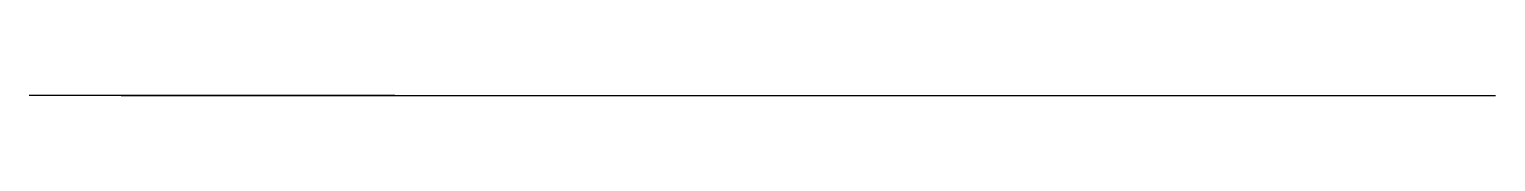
# Model space of a CAD drawing. Header units: metres. Extents: x 1.98 to 5.47, y 0 to 0.
import ezdxf

# ---------------------------------------------------------------- set-up
doc = ezdxf.new("R2010")
doc.units = ezdxf.units.M
doc.header["$MEASUREMENT"] = 0
doc.layers.add('rig_2$jib', color=18, linetype='Continuous', true_color=0x000000)

msp = doc.modelspace()

# ---------------------------------------------------------------- linework, layer by layer
at = {"layer": 'rig_2$jib'}
msp.add_line((2.1982, 0, 7.0168), (5.4728, 0, 0.5686), dxfattribs=at)
at = {"layer": 'rig_2$jib', "extrusion": (0, -1, 0)}
msp.add_open_spline([(2.8505, 0, 0.5144), (2.3489, 0, 3.6805), (1.9796, 0, 6.8356)], degree=2, dxfattribs=at)

doc.saveas('drawing.dxf')
